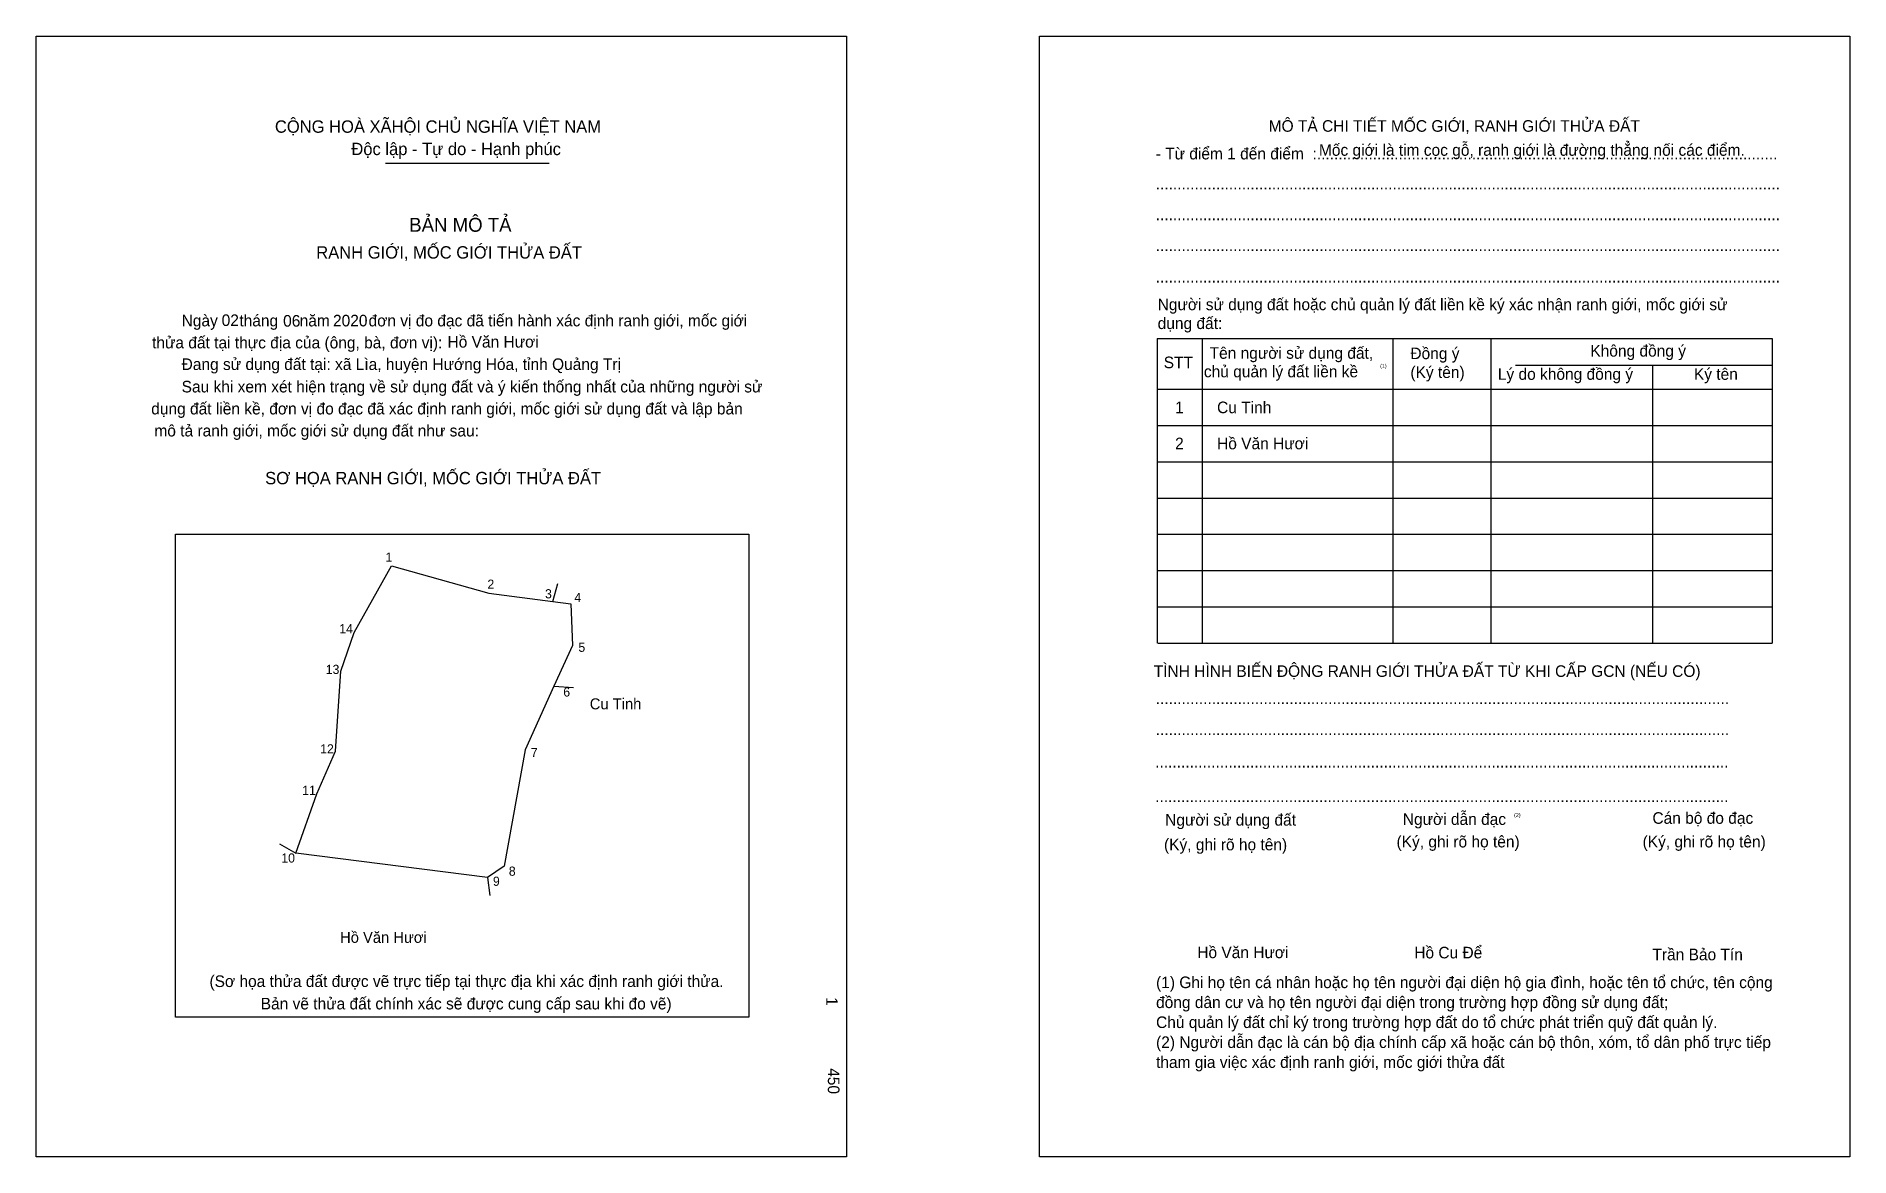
# Model space of a CAD drawing. Extents: x 546213 to 546968, y 1822832 to 1823298.
import ezdxf

# ---------------------------------------------------------------- set-up
doc = ezdxf.new("R2010")
doc.units = 0
for name, color, linetype in [('bmtKhungInTrang1', 7, 'Continuous'), ('bmtKhungInTrang2', 7, 'Continuous'), ('bmtNoiDung', 7, 'Continuous'), ('bmtTemplate', 7, 'Continuous'), ('CanhThua', 7, 'Continuous'), ('RauThua', 7, 'Continuous'), ('SoHieuDinhThua', 7, 'Continuous'), ('TenChuLanCan', 7, 'Continuous')]:
    doc.layers.add(name, color=color, linetype=linetype)

msp = doc.modelspace()

# ---------------------------------------------------------------- linework, layer by layer
at = {"layer": 'bmtKhungInTrang1'}
msp.add_lwpolyline([(546213.03, 1823298.1), (546550.32, 1823298.1), (546550.32, 1822831.59), (546213.03, 1822831.59)], close=True, dxfattribs=at)
at = {"layer": 'bmtKhungInTrang2'}
msp.add_lwpolyline([(546630.76, 1823298.1), (546968.05, 1823298.1), (546968.05, 1822831.59), (546630.76, 1822831.59)], close=True, dxfattribs=at)
at = {"layer": 'bmtTemplate'}
for p, q in [((546358.38, 1823245.23), (546426.59, 1823245.23)), ((546698.42, 1823172.27), (546698.42, 1823045.45)), ((546777.77, 1823172.27), (546777.77, 1823045.45)), ((546818.59, 1823172.43), (546818.59, 1823045.45)), ((546935.75, 1823172.27), (546935.75, 1823045.45)), ((546828.94, 1823161.1), (546935.75, 1823161.1)), ((546679.92, 1823151.14), (546935.75, 1823151.14)), ((546679.92, 1823136.04), (546935.75, 1823136.04)), ((546679.92, 1823120.94), (546935.75, 1823120.94)), ((546679.92, 1823105.84), (546935.75, 1823105.84)), ((546679.92, 1823090.74), (546935.75, 1823090.74)), ((546679.92, 1823075.65), (546935.75, 1823075.65)), ((546679.92, 1823060.55), (546935.75, 1823060.55)), ((546679.92, 1823045.45), (546935.75, 1823045.45))]:
    msp.add_line(p, q, dxfattribs=at)
for points in [[(546679.76, 1823172.27), (546935.75, 1823172.27)], [(546679.76, 1823172.27), (546679.76, 1823045.45)], [(546885.96, 1823160.95), (546885.96, 1823045.45)]]:
    msp.add_lwpolyline(points, dxfattribs=at)
msp.add_lwpolyline([(546271.06, 1822889.69), (546271.06, 1823090.73), (546509.72, 1823090.73), (546509.72, 1822889.69)], close=True, dxfattribs=at)
at = {"layer": 'CanhThua'}
for p, q in [((546345.4, 1823049.89), (546360.95, 1823077.68)), ((546360.95, 1823077.68), (546401.4, 1823066.23)), ((546401.4, 1823066.23), (546428.14, 1823062.79)), ((546428.14, 1823062.79), (546435.54, 1823061.83)), ((546435.54, 1823061.83), (546436.22, 1823044.45)), ((546339.89, 1823033.74), (546345.4, 1823049.89)), ((546436.22, 1823044.45), (546428.54, 1823027.46)), ((546337.64, 1823000.48), (546339.89, 1823033.74)), ((546428.54, 1823027.46), (546416.59, 1823001)), ((546329.79, 1822982.75), (546337.64, 1823000.48)), ((546416.59, 1823001), (546407.82, 1822952.57)), ((546321.04, 1822957.99), (546329.79, 1822982.75)), ((546400.96, 1822947.86), (546321.04, 1822957.99)), ((546407.82, 1822952.57), (546400.96, 1822947.86))]:
    msp.add_line(p, q, dxfattribs=at)
at = {"layer": 'RauThua'}
for p, q in [((546428.14, 1823062.79), (546430.18, 1823070.23)), ((546428.54, 1823027.46), (546436.69, 1823027)), ((546436.69, 1823027), (546436.72, 1823027)), ((546314.3, 1822961.84), (546321.04, 1822957.99)), ((546400.96, 1822947.86), (546401.89, 1822940.3))]:
    msp.add_line(p, q, dxfattribs=at)

# ---------------------------------------------------------------- texts
at = {"layer": 'bmtNoiDung'}
for s, height, p in [('02', 4.826, (546290.22, 1823177.47)), ('06', 4.826, (546315.81, 1823177.2)), ('2020', 4.826, (546336.57, 1823177.31)), ('Hồ Văn Hươi', 4.826, (546384.25, 1823168.5)), ('1', 4.83, (546687.18, 1823141.17)), ('Cu Tinh ', 4.826, (546704.65, 1823141.17)), ('2', 4.83, (546687.18, 1823126.15)), ('Hồ Văn Hươi ', 4.826, (546704.65, 1823126.15)), ('Hồ Văn Hươi', 4.826, (546696.4, 1822914.27))]:
    msp.add_text(s, height=height, dxfattribs=at).set_placement(p)
for s, height, p in [('1', 4.83, (546541.92, 1822897.99)), ('450', 4.826, (546542.61, 1822868.46))]:
    msp.add_text(s, height=height, rotation=270, dxfattribs=at).set_placement(p)
at = {"layer": 'bmtTemplate'}
for s, height, p in [('CỘNG HOÀ XÃHỘI CHỦ NGHĨA VIỆT NAM', 5.1478, (546312.39, 1823257.93)), ('MÔ TẢ CHI TIẾT MỐC GIỚI, RANH GIỚI THỬA ĐẤT', 4.8242, (546726.13, 1823258.34)), ('Độc lập - Tự do - Hạnh phúc', 5.1478, (546344.22, 1823248.62)), ('- Từ điểm 1 đến điểm  :...........................................................................................................', 4.82419, (546679.1, 1823246.83)), ('Mốc giới là tim cọc gỗ, ranh giới là đường thẳng nối các điểm.', 4.8242, (546747.06, 1823248.34)), ('.................................................................................................................................................', 4.82419, (546679.1, 1823234.33)), ('BẢN MÔ TẢ', 5.791, (546368.31, 1823216.71)), ('.................................................................................................................................................', 4.82419, (546679.1, 1823221.5)), ('RANH GIỚI, MỐC GIỚI THỬA ĐẤT', 5.1478, (546329.6, 1823205.54)), ('.................................................................................................................................................', 4.82419, (546679.1, 1823208.66)), ('.................................................................................................................................................', 4.82419, (546679.1, 1823195.53)), ('Ngày     tháng     năm         đơn vị đo đạc đã tiến hành xác định ranh giới, mốc giới ', 4.826, (546273.55, 1823177.31)), ('Người sử dụng đất hoặc chủ quản lý đất liền kề ký xác nhận ranh giới, mốc giới sử', 4.8242, (546679.92, 1823184.05)), ('dụng đất:', 4.824, (546679.92, 1823176.2)), ('thửa đất tại thực địa của (ông, bà, đơn vị):', 4.826, (546261.25, 1823168.15)), ('Tên người sử dụng đất,', 4.8242, (546701.54, 1823163.82)), ('Đồng ý', 4.824, (546785.14, 1823163.67)), ('Không đồng ý', 4.8242, (546860.06, 1823164.73)), ('Đang sử dụng đất tại: xã Lìa, huyện Hướng Hóa, tỉnh Quảng Trị', 4.826, (546273.55, 1823159.15)), ('STT', 4.824, (546682.44, 1823159.9)), ('chủ quản lý đất liền kề', 4.8242, (546699.17, 1823156.11)), ('(1)', 1.609, (546772.54, 1823160.07)), ('(Ký tên)', 4.824, (546785.14, 1823155.82)), ('Lý do không đồng ý', 4.8242, (546821.54, 1823155.06)), ('Ký tên', 4.824, (546903.18, 1823155.06)), ('Sau khi xem xét hiện trạng về sử dụng đất và ý kiến thống nhất của những người sử ', 4.826, (546273.55, 1823149.81)), ('dụng đất liền kề, đơn vị đo đạc đã xác định ranh giới, mốc giới sử dụng đất và lập bản', 4.826, (546260.89, 1823140.65)), ('mô tả ranh giới, mốc giới sử dụng đất như sau:', 4.826, (546262.21, 1823131.48)), ('SƠ HỌA RANH GIỚI, MỐC GIỚI THỬA ĐẤT', 5.1478, (546308.33, 1823111.57)), ('TÌNH HÌNH BIẾN ĐỘNG RANH GIỚI THỬA ĐẤT TỪ KHI CẤP GCN (NẾU CÓ)', 4.8242, (546678.29, 1823031.37)), ('.....................................................................................................................................', 4.83143, (546679.1, 1823020.02)), ('.....................................................................................................................................', 4.83143, (546679.1, 1823007.18)), ('.....................................................................................................................................', 4.83143, (546678.86, 1822993.6)), ('.....................................................................................................................................', 4.83143, (546678.86, 1822979.25)), ('Người sử dụng đất', 4.8242, (546683.04, 1822969.44)), ('Người dẫn đạc', 4.8242, (546781.99, 1822969.74)), ('(2)', 1.609, (546828.31, 1822973.07)), ('Cán bộ đo đạc', 4.8242, (546885.91, 1822970.2)), ('(Ký, ghi rõ họ tên)', 4.8242, (546682.55, 1822959.17)), ('(Ký, ghi rõ họ tên)', 4.8242, (546779.36, 1822960.38)), ('(Ký, ghi rõ họ tên)', 4.8242, (546881.81, 1822960.38)), ('Hồ Cu Để', 4.824, (546786.74, 1822914.17)), ('Trần Bảo Tín', 4.8242, (546885.91, 1822913.39)), ('(Sơ họa thửa đất được vẽ trực tiếp tại thực địa khi xác định ranh giới thửa.', 4.826, (546285.14, 1822902.25)), ('(1) Ghi họ tên cá nhân hoặc họ tên người đại diện hộ gia đình, hoặc tên tổ chức, tên cộng', 4.8242, (546679.25, 1822901.79)), ('Bản vẽ thửa đất chính xác sẽ được cung cấp sau khi đo vẽ)', 4.826, (546306.48, 1822892.92)), ('đồng dân cư và họ tên người đại diện trong trường hợp đồng sử dụng đất;', 4.8242, (546679.25, 1822893.49)), ('Chủ quản lý đất chỉ ký trong trường hợp đất do tổ chức phát triển quỹ đất quản lý.', 4.8242, (546679.25, 1822885.18)), ('(2) Người dẫn đạc là cán bộ địa chính cấp xã hoặc cán bộ thôn, xóm, tổ dân phố trực tiếp', 4.8242, (546679.25, 1822876.88)), ('tham gia việc xác định ranh giới, mốc giới thửa đất', 4.8242, (546679.25, 1822868.57))]:
    msp.add_text(s, height=height, dxfattribs=at).set_placement(p)
at = {"layer": 'SoHieuDinhThua'}
for s, height, p in [('1', 3.82, (546358.42, 1823079.3)), ('2', 3.82, (546400.87, 1823068.06)), ('3', 3.82, (546424.85, 1823064.06)), ('4', 3.82, (546437.04, 1823062.5)), ('14', 3.821, (546339.19, 1823049.53)), ('5', 3.82, (546438.74, 1823041.81)), ('13', 3.821, (546333.55, 1823032.58)), ('6', 3.82, (546432.46, 1823023.19)), ('12', 3.821, (546331.23, 1822999.49)), ('7', 3.82, (546418.95, 1822997.96)), ('11', 3.821, (546323.76, 1822982.25)), ('10', 3.821, (546315.06, 1822954.07)), ('8', 3.82, (546409.78, 1822948.58)), ('9', 3.82, (546403.16, 1822944.38))]:
    msp.add_text(s, height=height, dxfattribs=at).set_placement(p)
at = {"layer": 'TenChuLanCan'}
for s, height, p in [('Cu Tinh', 4.586, (546443.49, 1823017.86)), ('Hồ Văn Hươi', 4.5855, (546339.53, 1822920.64))]:
    msp.add_text(s, height=height, dxfattribs=at).set_placement(p)

doc.saveas('drawing.dxf')
